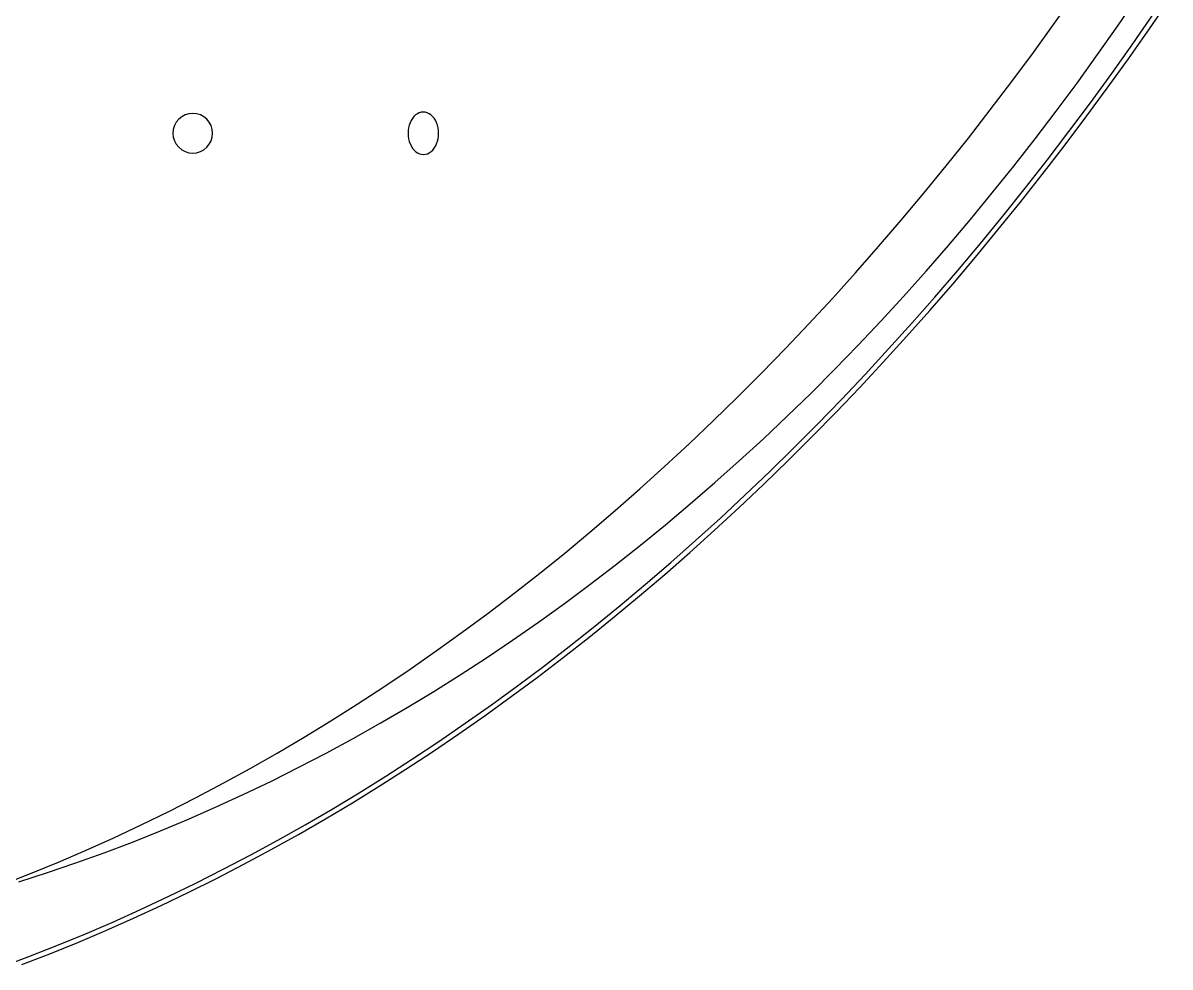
# Model space of a CAD drawing. Extents: x -1 to 217, y -22 to 302.
# Drawn here: x 134.9 to 184.9, y -17.4 to 23.7 of the extents above; entities that cross this region are included whole.
import ezdxf

# ---------------------------------------------------------------- set-up
doc = ezdxf.new("R2010")
doc.units = 0

msp = doc.modelspace()

# ---------------------------------------------------------------- linework, layer by layer
at = {"layer": 'CIRCLES'}
for p, q in [((141.659, 19.536), (141.551, 19.404)), ((141.79, 19.644), (141.659, 19.536)), ((141.94, 19.724), (141.79, 19.644)), ((142.103, 19.773), (141.94, 19.724)), ((142.272, 19.79), (142.103, 19.773)), ((142.441, 19.773), (142.272, 19.79)), ((142.603, 19.724), (142.441, 19.773)), ((142.753, 19.644), (142.603, 19.724)), ((142.885, 19.536), (142.753, 19.644)), ((142.992, 19.404), (142.885, 19.536)), ((141.422, 19.092), (141.405, 18.923)), ((141.471, 19.255), (141.422, 19.092)), ((141.551, 19.404), (141.471, 19.255)), ((143.072, 19.255), (142.992, 19.404)), ((143.122, 19.092), (143.072, 19.255)), ((143.138, 18.923), (143.122, 19.092)), ((141.405, 18.923), (141.422, 18.754)), ((141.422, 18.754), (141.471, 18.591)), ((141.471, 18.591), (141.551, 18.442)), ((142.992, 18.442), (143.072, 18.591)), ((143.072, 18.591), (143.122, 18.754)), ((143.122, 18.754), (143.138, 18.923)), ((141.551, 18.442), (141.659, 18.31)), ((141.659, 18.31), (141.79, 18.202)), ((141.79, 18.202), (141.94, 18.122)), ((141.94, 18.122), (142.103, 18.073)), ((142.103, 18.073), (142.272, 18.056)), ((142.272, 18.056), (142.441, 18.073)), ((142.441, 18.073), (142.603, 18.122)), ((142.603, 18.122), (142.753, 18.202)), ((142.753, 18.202), (142.885, 18.31)), ((142.885, 18.31), (142.992, 18.442))]:
    msp.add_line(p, q, dxfattribs=at)
at = {"layer": 'ELLIPSES'}
for p, q in [((179.846, 23.716), (180.761, 25.008)), ((182.6, 23.605), (183.471, 24.878)), ((183.977, 23.472), (184.88, 24.788)), ((183.255, 22.817), (184.164, 24.124)), ((178.921, 22.44), (179.846, 23.716)), ((181.718, 22.348), (182.6, 23.605)), ((183.063, 22.171), (183.977, 23.472)), ((182.335, 21.526), (183.255, 22.817)), ((177.986, 21.181), (178.921, 22.44)), ((180.823, 21.108), (181.718, 22.348)), ((182.14, 20.887), (183.063, 22.171)), ((181.406, 20.251), (182.335, 21.526)), ((177.041, 19.938), (177.986, 21.181)), ((179.917, 19.885), (180.823, 21.108)), ((181.207, 19.618), (182.14, 20.887)), ((180.467, 18.992), (181.406, 20.251)), ((151.851, 19.571), (151.795, 19.479)), ((151.916, 19.651), (151.851, 19.571)), ((151.988, 19.718), (151.916, 19.651)), ((152.066, 19.772), (151.988, 19.718)), ((152.148, 19.811), (152.066, 19.772)), ((152.233, 19.836), (152.148, 19.811)), ((152.319, 19.844), (152.233, 19.836)), ((152.406, 19.837), (152.319, 19.844)), ((152.491, 19.814), (152.406, 19.837)), ((152.574, 19.775), (152.491, 19.814)), ((152.652, 19.722), (152.574, 19.775)), ((152.725, 19.656), (152.652, 19.722)), ((152.79, 19.576), (152.725, 19.656)), ((152.848, 19.486), (152.79, 19.576)), ((176.086, 18.713), (177.041, 19.938)), ((179, 18.679), (179.917, 19.885)), ((180.263, 18.366), (181.207, 19.618)), ((151.666, 19.037), (151.661, 18.917)), ((151.682, 19.156), (151.666, 19.037)), ((151.709, 19.27), (151.682, 19.156)), ((151.747, 19.379), (151.709, 19.27)), ((151.795, 19.479), (151.747, 19.379)), ((152.897, 19.386), (152.848, 19.486)), ((152.936, 19.278), (152.897, 19.386)), ((152.965, 19.164), (152.936, 19.278)), ((152.982, 19.045), (152.965, 19.164)), ((152.989, 18.925), (152.982, 19.045)), ((151.661, 18.917), (151.667, 18.796)), ((151.667, 18.796), (151.685, 18.678)), ((151.685, 18.678), (151.714, 18.564)), ((151.714, 18.564), (151.753, 18.455)), ((152.903, 18.462), (152.941, 18.571)), ((152.941, 18.571), (152.968, 18.686)), ((152.968, 18.686), (152.984, 18.804)), ((152.984, 18.804), (152.989, 18.925)), ((175.121, 17.504), (176.086, 18.713)), ((178.071, 17.49), (179, 18.679)), ((179.517, 17.749), (180.467, 18.992)), ((151.753, 18.455), (151.802, 18.355)), ((151.802, 18.355), (151.859, 18.265)), ((151.859, 18.265), (151.925, 18.186)), ((151.925, 18.186), (151.998, 18.119)), ((151.998, 18.119), (152.076, 18.066)), ((152.076, 18.066), (152.159, 18.028)), ((152.159, 18.028), (152.244, 18.005)), ((152.244, 18.005), (152.331, 17.997)), ((152.331, 17.997), (152.417, 18.006)), ((152.417, 18.006), (152.502, 18.03)), ((152.502, 18.03), (152.584, 18.069)), ((152.584, 18.069), (152.662, 18.123)), ((152.662, 18.123), (152.734, 18.191)), ((152.734, 18.191), (152.798, 18.271)), ((152.798, 18.271), (152.855, 18.362)), ((152.855, 18.362), (152.903, 18.462)), ((179.311, 17.13), (180.263, 18.366)), ((174.147, 16.313), (175.121, 17.504)), ((178.559, 16.523), (179.517, 17.749)), ((177.131, 16.319), (178.071, 17.49)), ((178.348, 15.91), (179.311, 17.13)), ((177.59, 15.313), (178.559, 16.523)), ((173.164, 15.139), (174.147, 16.313)), ((176.18, 15.166), (177.131, 16.319)), ((177.376, 14.707), (178.348, 15.91)), ((172.171, 13.983), (173.164, 15.139)), ((175.218, 14.03), (176.18, 15.166)), ((176.613, 14.12), (177.59, 15.313)), ((176.395, 13.521), (177.376, 14.707)), ((174.245, 12.913), (175.218, 14.03)), ((175.626, 12.945), (176.613, 14.12)), ((171.169, 12.845), (172.171, 13.983)), ((175.404, 12.352), (176.395, 13.521)), ((170.158, 11.725), (171.169, 12.845)), ((173.262, 11.813), (174.245, 12.913)), ((174.63, 11.786), (175.626, 12.945)), ((174.404, 11.199), (175.404, 12.352)), ((169.138, 10.622), (170.158, 11.725)), ((172.269, 10.733), (173.262, 11.813)), ((173.625, 10.644), (174.63, 11.786)), ((173.396, 10.065), (174.404, 11.199)), ((168.11, 9.538), (169.138, 10.622)), ((171.265, 9.67), (172.269, 10.733)), ((172.611, 9.52), (173.625, 10.644)), ((172.378, 8.947), (173.396, 10.065)), ((167.073, 8.473), (168.11, 9.538)), ((170.251, 8.627), (171.265, 9.67)), ((171.588, 8.413), (172.611, 9.52)), ((169.227, 7.602), (170.251, 8.627)), ((171.352, 7.847), (172.378, 8.947)), ((166.028, 7.426), (167.073, 8.473)), ((170.557, 7.324), (171.588, 8.413)), ((168.193, 6.596), (169.227, 7.602)), ((170.318, 6.765), (171.352, 7.847)), ((164.975, 6.398), (166.028, 7.426)), ((169.517, 6.253), (170.557, 7.324)), ((167.149, 5.61), (168.193, 6.596)), ((169.275, 5.7), (170.318, 6.765)), ((163.913, 5.388), (164.975, 6.398)), ((168.469, 5.2), (169.517, 6.253)), ((166.096, 4.643), (167.149, 5.61)), ((168.224, 4.654), (169.275, 5.7)), ((162.844, 4.398), (163.913, 5.388)), ((167.413, 4.165), (168.469, 5.2)), ((165.034, 3.695), (166.096, 4.643)), ((167.164, 3.626), (168.224, 4.654)), ((161.766, 3.427), (162.844, 4.398)), ((166.348, 3.148), (167.413, 4.165)), ((163.962, 2.767), (165.034, 3.695)), ((166.097, 2.616), (167.164, 3.626)), ((160.681, 2.475), (161.766, 3.427)), ((165.276, 2.15), (166.348, 3.148)), ((162.881, 1.859), (163.962, 2.767)), ((165.022, 1.624), (166.097, 2.616)), ((159.589, 1.542), (160.681, 2.475)), ((164.196, 1.17), (165.276, 2.15)), ((158.489, 0.629), (159.589, 1.542)), ((161.792, 0.97), (162.881, 1.859)), ((163.939, 0.651), (165.022, 1.624)), ((163.109, 0.209), (164.196, 1.17)), ((157.383, -0.264), (158.489, 0.629)), ((160.694, 0.102), (161.792, 0.97)), ((162.849, -0.303), (163.939, 0.651)), ((159.587, -0.746), (160.694, 0.102)), ((162.014, -0.733), (163.109, 0.209)), ((156.269, -1.137), (157.383, -0.264)), ((161.751, -1.238), (162.849, -0.303)), ((158.472, -1.574), (159.587, -0.746)), ((160.912, -1.657), (162.014, -0.733)), ((155.148, -1.991), (156.269, -1.137)), ((160.646, -2.155), (161.751, -1.238)), ((154.021, -2.824), (155.148, -1.991)), ((157.349, -2.382), (158.472, -1.574)), ((159.802, -2.561), (160.912, -1.657)), ((156.218, -3.169), (157.349, -2.382)), ((159.534, -3.052), (160.646, -2.155)), ((152.887, -3.638), (154.021, -2.824)), ((158.686, -3.446), (159.802, -2.561)), ((155.079, -3.935), (156.218, -3.169)), ((157.563, -4.312), (158.686, -3.446)), ((158.415, -3.931), (159.534, -3.052)), ((151.746, -4.43), (152.887, -3.638)), ((153.932, -4.681), (155.079, -3.935)), ((157.29, -4.79), (158.415, -3.931)), ((150.6, -5.203), (151.746, -4.43)), ((156.433, -5.158), (157.563, -4.312)), ((152.778, -5.405), (153.932, -4.681)), ((156.157, -5.629), (157.29, -4.79)), ((149.447, -5.955), (150.6, -5.203)), ((151.616, -6.109), (152.778, -5.405)), ((155.296, -5.985), (156.433, -5.158)), ((148.289, -6.687), (149.447, -5.955)), ((154.153, -6.792), (155.296, -5.985)), ((155.018, -6.45), (156.157, -5.629)), ((150.448, -6.791), (151.616, -6.109)), ((153.873, -7.25), (155.018, -6.45)), ((147.125, -7.397), (148.289, -6.687)), ((149.272, -7.452), (150.448, -6.791)), ((153.004, -7.58), (154.153, -6.792)), ((145.955, -8.087), (147.125, -7.397)), ((148.09, -8.092), (149.272, -7.452)), ((152.722, -8.031), (153.873, -7.25)), ((151.849, -8.347), (153.004, -7.58)), ((144.78, -8.756), (145.955, -8.087)), ((146.9, -8.711), (148.09, -8.092)), ((150.688, -9.095), (151.849, -8.347)), ((151.564, -8.792), (152.722, -8.031)), ((143.599, -9.404), (144.78, -8.756)), ((145.705, -9.308), (146.9, -8.711)), ((150.401, -9.533), (151.564, -8.792)), ((142.414, -10.031), (143.599, -9.404)), ((144.503, -9.883), (145.705, -9.308)), ((149.521, -9.823), (150.688, -9.095)), ((143.296, -10.437), (144.503, -9.883)), ((148.348, -10.53), (149.521, -9.823)), ((149.232, -10.253), (150.401, -9.533)), ((141.224, -10.637), (142.414, -10.031)), ((142.082, -10.969), (143.296, -10.437)), ((148.057, -10.954), (149.232, -10.253)), ((140.029, -11.221), (141.224, -10.637)), ((140.863, -11.479), (142.082, -10.969)), ((146.877, -11.635), (148.057, -10.954)), ((147.17, -11.217), (148.348, -10.53)), ((138.829, -11.784), (140.029, -11.221)), ((139.638, -11.967), (140.863, -11.479)), ((145.987, -11.884), (147.17, -11.217)), ((137.625, -12.326), (138.829, -11.784)), ((138.408, -12.433), (139.638, -11.967)), ((144.799, -12.53), (145.987, -11.884)), ((145.692, -12.295), (146.877, -11.635)), ((136.417, -12.846), (137.625, -12.326)), ((137.173, -12.877), (138.408, -12.433)), ((144.502, -12.935), (145.692, -12.295)), ((135.205, -13.344), (136.417, -12.846)), ((135.932, -13.299), (137.173, -12.877)), ((143.307, -13.554), (144.502, -12.935)), ((143.605, -13.156), (144.799, -12.53)), ((133.989, -13.821), (135.205, -13.344)), ((134.687, -13.699), (135.932, -13.299)), ((142.407, -13.762), (143.605, -13.156)), ((141.204, -14.346), (142.407, -13.762)), ((142.107, -14.153), (143.307, -13.554)), ((139.997, -14.91), (141.204, -14.346)), ((140.902, -14.731), (142.107, -14.153)), ((138.785, -15.453), (139.997, -14.91)), ((139.693, -15.288), (140.902, -14.731)), ((137.569, -15.975), (138.785, -15.453)), ((138.48, -15.824), (139.693, -15.288)), ((136.349, -16.476), (137.569, -15.975)), ((137.263, -16.34), (138.48, -15.824)), ((135.126, -16.956), (136.349, -16.476)), ((136.041, -16.834), (137.263, -16.34)), ((133.898, -17.415), (135.126, -16.956)), ((134.816, -17.308), (136.041, -16.834))]:
    msp.add_line(p, q, dxfattribs=at)

doc.saveas('drawing.dxf')
